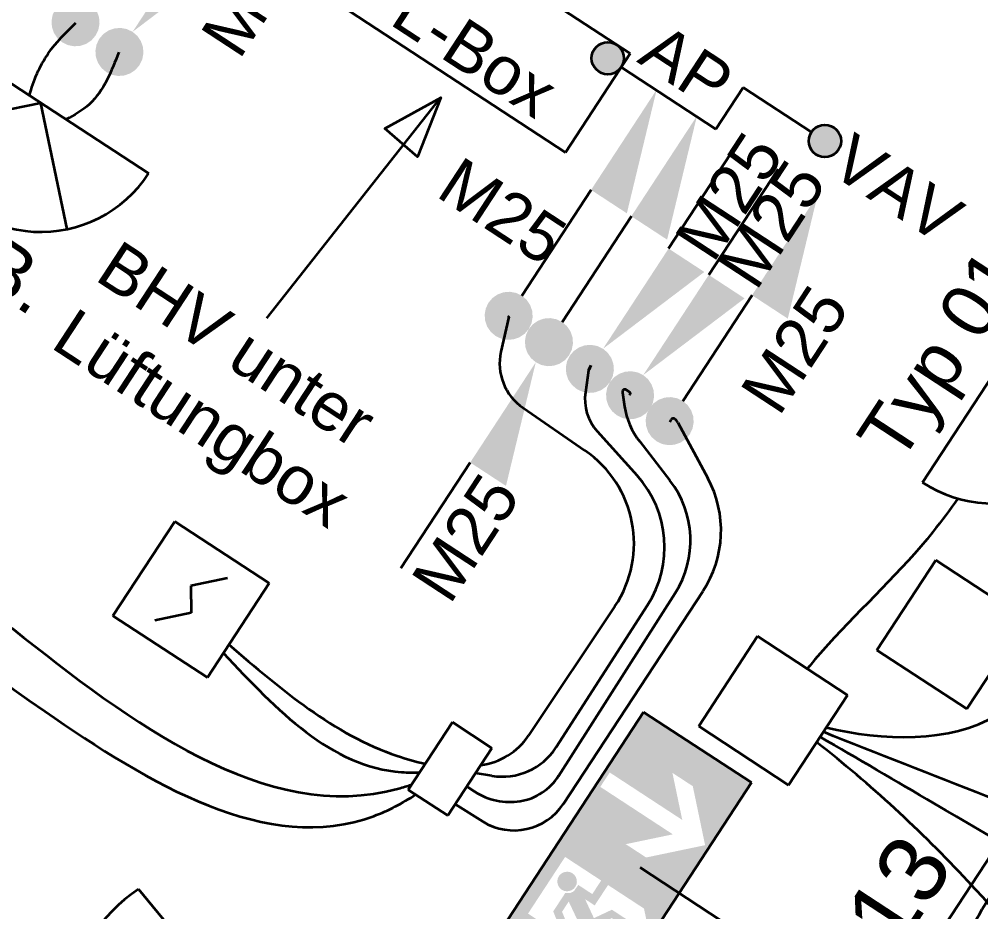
# Model space of a CAD drawing. Header units: metres. Extents: x 2696276 to 2696381, y 1245119 to 1245220.
# Drawn here: x 2696294.203 to 2696295.993, y 1245173.075 to 1245174.736 of the extents above; entities that cross this region are included whole.
import ezdxf

# ---------------------------------------------------------------- set-up
doc = ezdxf.new("R2010")
doc.units = ezdxf.units.M
for name, color, linetype, lineweight, true_color in [('003_231.03_Notlichtanlagen', 94, 'Continuous', 35, 0x009900), ('011_232.51_Lichtinstallationen allgemein', 150, 'Continuous', 35, 0x0080ff), ('011_232.51_Lichtinstallationen allgemein_Deckenltg', 150, 'Continuous', 35, 0x0080ff), ('012_232.52_Notlichtinstallationen', 94, 'Continuous', 35, 0x009900), ('012_232.52_Notlichtinstallationen_Deckenltg', 94, 'Continuous', 35, 0x009900), ('013_232.61_Kraftinstallationen allgemein', 1, 'Continuous', 35, 0xff0000), ('016_232.70_HLKS-Installation', 5, 'Continuous', 35, 0x0000ff), ('016_232.70_HLKS-Installation_Deckenltg', 5, 'Continuous', 35, 0x0000ff), ('018_233.01_Innenleuchten', 150, 'Continuous', 35, 0x0080ff), ('036_236.41_Sonnerie- u. Türsprechinstallationen', 24, 'Continuous', 35, 0x993300), ('053_235.85_Brandmeldeanlagen', 30, 'Continuous', 35, 0xff6600), ('054_236.85_Brandmeldeinstallationen', 30, 'Continuous', 35, 0xff6600), ('054_236.85_Brandmeldeinstallationen_Deckenltg', 30, 'Continuous', 35, 0xff6600)]:
    doc.layers.add(name, color=color, linetype=linetype, lineweight=lineweight, true_color=true_color)
doc.layers.add('X_Mass', color=7, linetype='Continuous', lineweight=35)
doc.styles.get("Standard").update_dxf_attribs({"font": 'arial.ttf'})

# ---------------------------------------------------------------- blocks, each defined once
blk = doc.blocks.new('Maß-A0S2JC9873', base_point=(-70.86, -374.03))
at = {"color": 0, "linetype": 'ByBlock', "lineweight": -2, "ltscale": 0.35}
for p, q in [((-17.5, 288.46), (-17.5, -374.03)), ((-7.5, 120.96), (-70.86, 120.96))]:
    blk.add_line(p, q, dxfattribs=at)
at = {"color": 0, "linetype": 'ByBlock', "lineweight": -2, "ltscale": 0.35, "insert": (-34.51, 124.19), "char_height": 12.5, "attachment_point": 1, "rotation": 90}
blk.add_mtext('{\\fArial;113}', dxfattribs=at)
blk = doc.blocks.new('0_232.51_Lichtinstallationen allgemein_Deckenltg-A0S2JCDM73', base_point=(-56.11, 129.88))
at = {"color": 0, "linetype": 'ByBlock', "lineweight": -2, "ltscale": 0.35}
blk.add_open_spline([(116.36, 129.88), (109.92, 134.37), (88.86, 149.01), (38.47, 165.56), (-13.9, 161.61), (-47.94, 160.14), (-56.11, 159.64)], degree=3, knots=[0, 0, 0, 0, 23.536935, 76.85588, 154.677038, 179.223234, 179.223234, 179.223234, 179.223234], dxfattribs=at)
blk = doc.blocks.new('Wandleuchte-A0S2JCGC73', base_point=(-266.1, 154.97))
at = {"color": 0, "lineweight": -2}
for p, q in [((-218.11, 178.96), (-266.1, 178.96)), ((-242.11, 178.96), (-259.07, 162)), ((-225.14, 162), (-242.11, 178.96))]:
    blk.add_line(p, q, dxfattribs=at)
blk.add_ellipse((-242.11, 178.96), major_axis=(-23.99, 0), ratio=1, start_param=0, end_param=3.141593, dxfattribs=at)
blk = doc.blocks.new('Bemerkung 1-A0S2JCGE73', base_point=(-285.87, 144.63))
at = {"color": 0, "lineweight": -2, "insert": (-285.87, 154.63), "char_height": 10, "attachment_point": 1}
blk.add_mtext('{\\fArial;+2m a.f.B.}', dxfattribs=at)
blk = doc.blocks.new('0_236.85_Brandmeldeinstallationen_Deckenltg-A0S2JCHE73', base_point=(-157.61, 107.2))
at = {"color": 0, "linetype": 'ByBlock', "lineweight": -2, "ltscale": 0.35}
blk.add_open_spline([(-157.61, 111.88), (-143.43, 108.48), (-128.06, 104.79), (-115.79, 112.65), (-114.89, 113.31)], degree=3, knots=[0, 0, 0, 0, 39.895708, 43.251249, 43.251249, 43.251249, 43.251249], dxfattribs=at)
blk = doc.blocks.new('1_Abzweigdose quadratisch UP-A0S2JCKI73', base_point=(-76.11, 148.96))
at = {"color": 0, "lineweight": -2}
for p, q in [((-76.11, 168.96), (-56.11, 168.96)), ((-76.11, 148.96), (-76.11, 168.96)), ((-56.11, 168.96), (-56.11, 148.96)), ((-56.11, 148.96), (-76.11, 148.96))]:
    blk.add_line(p, q, dxfattribs=at)
blk = doc.blocks.new('0_232.52_Notlichtinstallationen_Deckenltg-A0S2JCNI73', base_point=(-301.22, 92.52))
at = {"color": 0, "linetype": 'ByBlock', "lineweight": -2, "ltscale": 0.35}
blk.add_open_spline([(-301.22, 112.54), (-287.55, 109.12), (-251.67, 100.12), (-192.82, 93.78), (-132.57, 89.24), (-115.41, 109.93), (-114.89, 110.58)], degree=3, knots=[0, 0, 0, 0, 41.915603, 109.9632, 187.760945, 190.251338, 190.251338, 190.251338, 190.251338], dxfattribs=at)
blk = doc.blocks.new('0_232.51_Lichtinstallationen allgemein_Deckenltg-A0S2JCOI73', base_point=(-246, 178.96))
at = {"color": 0, "linetype": 'ByBlock', "lineweight": -2, "ltscale": 0.35}
blk.add_open_spline([(-244.65, 178.96), (-245.53, 181.69), (-246.55, 187.17), (-245.4, 192.49), (-244.85, 195)], degree=3, knots=[0, 0, 0, 0, 8.591651, 16.230614, 16.230614, 16.230614, 16.230614], dxfattribs=at)
blk = doc.blocks.new('0_232.51_Lichtinstallationen allgemein_Deckenltg-A0S2JCQ473', base_point=(-236.55, 178.96))
at = {"color": 0, "linetype": 'ByBlock', "lineweight": -2, "ltscale": 0.35}
blk.add_open_spline([(-235.15, 194.85), (-234.34, 191.08), (-233.15, 185.53), (-235.63, 180.45), (-236.55, 178.96)], degree=3, knots=[0, 0, 0, 0, 11.123913, 16.369687, 16.369687, 16.369687, 16.369687], dxfattribs=at)
blk = doc.blocks.new('0_236.85_Brandmeldeinstallationen_AP-Ltg-A0S2JCRM73', base_point=(-147.47, 120.68))
at = {"color": 0, "linetype": 'ByBlock', "lineweight": -2, "ltscale": 0.35}
for p, q in [((-147.47, 193.44), (-147.47, 193.37)), ((-147.43, 193.34), (-145.08, 187.11)), ((-147.38, 193.34), (-147.4, 193.37)), ((-147.4, 193.29), (-147.4, 193.29)), ((-135.91, 180.62), (-121.93, 180.31)), ((-101.38, 159.1), (-101.66, 130.16))]:
    blk.add_line(p, q, dxfattribs=at)
for centre, major_axis, end_param in [((-147.4, 193.37), (-0.073, 0), 1.570796), ((-147.41, 193.35), (0.0157, 0.0157), 2.71772), ((-147.4, 193.32), (0, -0.0302), 2.356222), ((-135.69, 190.66), (-9.39, -3.55), 1.187065), ((-122.4, 159.3), (21.02, -0.2), 1.558283), ((-114.24, 130.28), (8.14, -9.6), 0.857871)]:
    blk.add_ellipse(centre, major_axis=major_axis, ratio=1, start_param=0, end_param=end_param, dxfattribs=at)
blk = doc.blocks.new('RZL-Decke_ Unten-A0S2JCU273', base_point=(-86.14, 97.55))
at = {"lineweight": -2}
for points in [[(-74.14, 121.55), (-74.14, 123.15), (-75.46, 123.15), (-69.13, 129.48), (-85.27, 129.48), (-85.27, 132.68), (-69.13, 132.68), (-75.46, 139.01), (-70.93, 139.01), (-63, 131.08), (-70.93, 123.15), (-74.14, 123.15), (-74.14, 121.55), (-62.14, 121.55), (-62.14, 145.55), (-86.14, 145.55), (-86.14, 121.55)], [(-62.14, 97.55), (-62.14, 121.55), (-86.14, 121.55), (-86.14, 97.55), (-74.14, 97.55), (-74.14, 102.37), (-83.61, 102.37), (-83.61, 114.98), (-75.59, 114.98), (-75.59, 111.96), (-78.71, 111.96), (-78.73, 110.64), (-78.84, 110.34), (-79.1, 109.94), (-79.43, 109.66), (-79.91, 109.4), (-79.91, 105.28), (-76.73, 103.07), (-75.87, 104.31), (-78.5, 106.13), (-78.5, 108.4), (-73.49, 105.32), (-70.13, 105.32), (-70.13, 101.19), (-68.71, 101.19), (-68.71, 106.67), (-72.26, 106.67), (-70.1, 110.21), (-66.46, 110.21), (-66.46, 111.53), (-70.94, 111.53), (-72.88, 108.38), (-76.2, 110.44), (-74.06, 110.44), (-74.06, 114.98), (-66.06, 114.98), (-64.71, 113.63), (-64.71, 110.18), (-66.06, 111.53), (-66.06, 110.21), (-64.71, 108.86), (-64.71, 101.02), (-66.06, 102.37), (-68.29, 102.37), (-68.29, 100.77), (-70.55, 100.77), (-70.55, 102.37), (-74.14, 102.37), (-74.14, 97.55)], [(-82.62, 111.36), (-82.56, 110.88), (-82.37, 110.44), (-82.08, 110.07), (-81.71, 109.78), (-81.27, 109.59), (-80.8, 109.53), (-80.32, 109.59), (-79.88, 109.78), (-79.51, 110.07), (-79.22, 110.44), (-79.03, 110.88), (-78.97, 111.36), (-79.03, 111.83), (-79.22, 112.27), (-79.51, 112.64), (-79.88, 112.93), (-80.32, 113.12), (-80.8, 113.18), (-81.27, 113.12), (-81.71, 112.93), (-82.08, 112.64), (-82.37, 112.27), (-82.56, 111.83)]]:
    blk.add_hatch(color=0, dxfattribs=at).paths.add_polyline_path(points)
at = {"color": 0, "lineweight": -2}
for p, q in [((-86.14, 145.55), (-86.14, 97.55)), ((-62.14, 145.55), (-86.14, 145.55)), ((-62.14, 97.55), (-62.14, 145.55)), ((-86.14, 97.55), (-62.14, 97.55))]:
    blk.add_line(p, q, dxfattribs=at)
blk = doc.blocks.new('0_236.85_Brandmeldeinstallationen_Deckenltg-A0S2JCXC73', base_point=(-157.61, 111.29))
at = {"color": 0, "linetype": 'ByBlock', "lineweight": -2, "ltscale": 0.35}
blk.add_open_spline([(-157.61, 113.77), (-144.88, 112.12), (-130.31, 110.23), (-116.59, 114.6), (-114.89, 115.22)], degree=3, knots=[0, 0, 0, 0, 37.538788, 42.967957, 42.967957, 42.967957, 42.967957], dxfattribs=at)
blk = doc.blocks.new('0_232.70_HLKS-Installation_AP-Ltg-A0S2JD0U73', base_point=(-155.36, 243.71))
at = {"color": 0, "linetype": 'ByBlock', "lineweight": -2, "ltscale": 0.35}
for p, q in [((-134.31, 243.71), (-134.31, 252.96)), ((-134.31, 252.96), (-119.11, 252.96)), ((-155.36, 243.71), (-134.31, 243.71))]:
    blk.add_line(p, q, dxfattribs=at)
blk = doc.blocks.new('1_Abzweigdose rechteckig UP-A0S2JD2673', base_point=(-114.89, 109.46))
at = {"color": 0, "lineweight": -2}
for p, q in [((-114.89, 124.46), (-106.11, 124.46)), ((-114.89, 109.46), (-114.89, 124.46)), ((-106.11, 124.46), (-106.11, 109.46)), ((-106.11, 109.46), (-114.89, 109.46))]:
    blk.add_line(p, q, dxfattribs=at)
blk = doc.blocks.new('0_232.51_Lichtinstallationen allgemein_Deckenltg-A0S2JD4873', base_point=(-71.31, -191.04))
at = {"color": 0, "linetype": 'ByBlock', "lineweight": -2, "ltscale": 0.35}
blk.add_open_spline([(-67.79, -191.04), (-68.49, -185.65), (-71.75, -160.42), (-73.09, -116.39), (-45.4, -56.55), (16.34, -24.87), (75.17, 17.35), (75.69, 82.04), (43.34, 131.47), (-9.2, 151.74), (-43.41, 157.4), (-56.11, 158.47)], degree=3, knots=[0, 0, 0, 0, 16.323486, 76.364514, 130.174709, 202.476149, 283.274158, 325.585047, 383.199918, 449.314806, 487.535014, 487.535014, 487.535014, 487.535014], dxfattribs=at)
blk = doc.blocks.new('0_236.85_Brandmeldeinstallationen_AP-Ltg-A0S2JDAK73', base_point=(-129.71, 118.89))
at = {"color": 0, "linetype": 'ByBlock', "lineweight": -2, "ltscale": 0.35}
for p, q in [((-129.56, 193.29), (-129.71, 194.13)), ((-129.71, 194.13), (-129.57, 193.35)), ((-129.56, 193.44), (-129.56, 193.29)), ((-129.54, 193.12), (-127.8, 189.39)), ((-121.99, 184.54), (-111.29, 181.72)), ((-96.42, 162.58), (-96.18, 131.14)), ((-103.31, 120.12), (-106.11, 118.89))]:
    blk.add_line(p, q, dxfattribs=at)
for centre, major_axis, end_param in [((-130.25, 193.23), (0.683, 0), 0.172632), ((-129.56, 193.29), (-0.0000332, 0), 1.570796), ((-129.56, 193.29), (0, -0.0000279), 1.743427), ((-129.3, 193.23), (-0.267, 0), 0.436059), ((-119.73, 193.15), (-8.07, -3.76), 0.877212), ((-116.37, 162.43), (19.95, 0.15), 1.30555), ((-108.11, 131.05), (4.8, -10.92), 1.164266)]:
    blk.add_ellipse(centre, major_axis=major_axis, ratio=1, start_param=0, end_param=end_param, dxfattribs=at)
blk = doc.blocks.new('Maß-A0S2JDBQ73', base_point=(-151.09, 288.47))
at = {"color": 0, "linetype": 'ByBlock', "lineweight": -2, "ltscale": 0.35}
for p, q in [((-151.09, 384.5), (-151.09, 367.33)), ((-91.11, 384.5), (-91.11, 288.47)), ((-151.09, 374.5), (-142.42, 375.64)), ((-142.42, 373.36), (-151.09, 374.5)), ((-151.09, 374.5), (-91.11, 374.5)), ((-142.42, 375.64), (-142.42, 373.36)), ((-99.78, 373.36), (-99.78, 375.64)), ((-99.78, 375.64), (-91.11, 374.5)), ((-91.11, 374.5), (-99.78, 373.36))]:
    blk.add_line(p, q, dxfattribs=at)
for points in [[(-151.09, 374.5), (-142.42, 375.64), (-142.42, 373.36)], [(-91.11, 374.5), (-99.78, 373.36), (-99.78, 375.64)]]:
    blk.add_solid(points, dxfattribs=at)
at = {"color": 0, "linetype": 'ByBlock', "lineweight": -2, "ltscale": 0.35, "insert": (-126.19, 372.81), "char_height": 12.5, "attachment_point": 1}
blk.add_mtext('{\\fArial;60}', dxfattribs=at)
blk = doc.blocks.new('Rauchmelder-A0S2JDBS73', base_point=(-178.61, 106.46))
at = {"color": 0, "lineweight": -2}
for p, q in [((-178.61, 127.46), (-157.61, 127.46)), ((-178.61, 106.46), (-178.61, 127.46)), ((-157.61, 127.46), (-157.61, 106.46)), ((-164.61, 123.96), (-169.51, 119.06)), ((-169.51, 119.06), (-166.71, 114.86)), ((-166.71, 114.86), (-171.61, 109.96)), ((-157.61, 106.46), (-178.61, 106.46))]:
    blk.add_line(p, q, dxfattribs=at)
blk = doc.blocks.new('Wandleuchte-A0S2JDF073', base_point=(-66.11, 209.73))
at = {"color": 0, "lineweight": -2}
for p, q in [((-66.11, 257.72), (-66.11, 209.73)), ((-49.14, 250.69), (-66.11, 233.72)), ((-66.11, 233.72), (-49.14, 216.76))]:
    blk.add_line(p, q, dxfattribs=at)
blk.add_ellipse((-66.11, 233.72), major_axis=(0, -23.99), ratio=1, start_param=0, end_param=3.141593, dxfattribs=at)
blk = doc.blocks.new('Bemerkung-A0S2JDF273', base_point=(-81.36, 210.07))
at = {"color": 0, "lineweight": -2, "insert": (-81.36, 210.07), "char_height": 10, "attachment_point": 1, "rotation": 90}
blk.add_mtext('{\\fArial;Typ 011}', dxfattribs=at)
blk = doc.blocks.new('0_236.85_Brandmeldeinstallationen_AP-Ltg-A0S2JDFG73', base_point=(-122.14, 115.94))
at = {"color": 0, "linetype": 'ByBlock', "lineweight": -2, "ltscale": 0.35}
for p, q in [((-120.87, 193.96), (-121.67, 193.96)), ((-120.61, 193.44), (-120.61, 193.7)), ((-122.02, 193.17), (-120.26, 191.21)), ((-114.31, 187.27), (-105.64, 184.3)), ((-93.34, 167.27), (-92.87, 126.91)), ((-104.38, 115.94), (-106.11, 115.94))]:
    blk.add_line(p, q, dxfattribs=at)
for centre, major_axis, end_param in [((-121.67, 193.49), (0, 0.473), 2.302726), ((-120.87, 193.7), (0.26, 0), 1.570796), ((-109.69, 200.71), (-10.57, -9.5), 0.508026), ((-111.56, 167.06), (18.22, 0.21), 1.228322), ((-103.31, 126.79), (7.04, -7.7), 0.841447), ((-104.38, 127.96), (0, -12.02), 0.740983)]:
    blk.add_ellipse(centre, major_axis=major_axis, ratio=1, start_param=0, end_param=end_param, dxfattribs=at)
blk = doc.blocks.new('0_236.85_Brandmeldeinstallationen_AP-Ltg-A0S2JDHC73', base_point=(-111.65, 111.97))
at = {"color": 0, "linetype": 'ByBlock', "lineweight": -2, "ltscale": 0.35}
for p, q in [((-111.65, 193.44), (-111.65, 193.91)), ((-111.19, 194.37), (-111.19, 194.37)), ((-110.31, 194.15), (-99.95, 188.51)), ((-89.21, 170.38), (-89.28, 123.11)), ((-100.04, 112.11), (-106.11, 111.97))]:
    blk.add_line(p, q, dxfattribs=at)
for centre, major_axis, end_param in [((-111.19, 193.91), (0, 0.466), 1.570796), ((-111.19, 192.54), (0.88, 1.61), 0.498695), ((-109.81, 170.42), (20.6, -0.03), 1.07373), ((-100.3, 123.13), (0.26, -11.02), 1.54522)]:
    blk.add_ellipse(centre, major_axis=major_axis, ratio=1, start_param=0, end_param=end_param, dxfattribs=at)
blk = doc.blocks.new('0_232.51_Lichtinstallationen allgemein_Deckenltg-A0S2JDKM73', base_point=(-56.11, 160.77))
at = {"color": 0, "linetype": 'ByBlock', "lineweight": -2, "ltscale": 0.35}
blk.add_open_spline([(64.16, 263.7), (63.25, 252.97), (61.33, 230.19), (47.71, 197.89), (15.92, 174.83), (-20.49, 168.46), (-45.44, 162.82), (-56.11, 160.77)], degree=3, knots=[0, 0, 0, 0, 32.299285, 68.560206, 100.949698, 145.375001, 177.956114, 177.956114, 177.956114, 177.956114], dxfattribs=at)
blk = doc.blocks.new('Bewegungsmelder 180°_ UP-A0S2JDMQ73', base_point=(-149.29, 41.58))
at = {"color": 0, "lineweight": -2}
for p, q in [((-146.8, 66.47), (-124.43, 59.53)), ((-146.95, 41.65), (-124.53, 48.37))]:
    blk.add_line(p, q, dxfattribs=at)
blk.add_circle((-116.18, 53.88), 10, dxfattribs=at)
blk.add_ellipse((-116.18, 53.88), major_axis=(-30.62, 12.59), ratio=1, start_param=0, end_param=0.770672, dxfattribs=at)
blk = doc.blocks.new('0_232.51_Lichtinstallationen allgemein_Deckenltg-A0S2JDP073', base_point=(-56.11, 161.77))
at = {"color": 0, "linetype": 'ByBlock', "lineweight": -2, "ltscale": 0.35}
blk.add_open_spline([(-56.11, 161.77), (-46.11, 165.36), (-25.03, 177.98), (-30.66, 214.98), (-34.78, 242.37), (-36.64, 270.02), (-34.53, 306.85), (-22.42, 348.04), (-14.13, 390.89), (0.85, 401.55), (4.95, 404.47)], degree=3, knots=[0, 0, 0, 0, 31.867711, 61.219679, 101.223506, 118.214396, 143.923792, 211.100631, 250.401831, 265.20949, 265.20949, 265.20949, 265.20949], dxfattribs=at)
blk = doc.blocks.new('Verteiler HLKS-A0S2JDPC73', base_point=(-203.36, 224.71))
at = {"color": 0, "lineweight": -2}
for p, q in [((-155.36, 246.71), (-203.36, 246.71)), ((-203.36, 246.71), (-203.36, 224.71)), ((-155.36, 224.71), (-155.36, 246.71)), ((-203.36, 224.71), (-155.36, 224.71))]:
    blk.add_line(p, q, dxfattribs=at)
blk = doc.blocks.new('0_232.52_Notlichtinstallationen_Deckenltg-A0S2JDQ873', base_point=(-302.1, 84.49))
at = {"color": 0, "linetype": 'ByBlock', "lineweight": -2, "ltscale": 0.35}
blk.add_open_spline([(-302.1, 110.21), (-294.87, 107.25), (-255.89, 91.29), (-197.09, 82.69), (-126.59, 84.95), (-114.39, 106.78), (-113.26, 109.46)], degree=3, knots=[0, 0, 0, 0, 23.309727, 125.634038, 189.943948, 198.679198, 198.679198, 198.679198, 198.679198], dxfattribs=at)
blk = doc.blocks.new('1_Anschlusspunkt-A0S2JDU873', base_point=(-119.11, 249.96))
at = {"lineweight": -2}
blk.add_hatch(color=0, dxfattribs=at).paths.add_polyline_path([(-116.16, 249.96), (-115.37, 250.05), (-114.64, 250.35), (-114, 250.82), (-113.52, 251.45), (-113.21, 252.18), (-113.11, 252.96), (-113.21, 253.75), (-113.52, 254.48), (-114, 255.1), (-114.64, 255.58), (-115.37, 255.87), (-116.16, 255.96), (-116.92, 255.85), (-117.64, 255.54), (-118.25, 255.07), (-118.71, 254.45), (-119.01, 253.73), (-119.11, 252.96), (-119.01, 252.19), (-118.71, 251.48), (-118.25, 250.86), (-117.64, 250.38), (-116.92, 250.08)])
at = {"color": 0, "lineweight": -2}
blk.add_circle((-116.11, 252.96), 3, dxfattribs=at)
blk = doc.blocks.new('0_232.51_Lichtinstallationen allgemein_Deckenltg-A0S2JDW673', base_point=(-65.08, 168.96))
at = {"color": 0, "linetype": 'ByBlock', "lineweight": -2, "ltscale": 0.35}
blk.add_open_spline([(-58.96, 210.82), (-59.08, 208.26), (-59.66, 196.12), (-63.33, 182.37), (-64.85, 170.92), (-65.08, 168.96)], degree=3, knots=[0, 0, 0, 0, 7.691862, 36.410349, 42.335435, 42.335435, 42.335435, 42.335435], dxfattribs=at)
blk = doc.blocks.new('1_Abzweigdose quadratisch UP-A0S2JDWU73', base_point=(-56.11, 178.97))
at = {"color": 0, "lineweight": -2}
for p, q in [((-56.11, 198.97), (-36.11, 198.97)), ((-56.11, 178.97), (-56.11, 198.97)), ((-36.11, 198.97), (-36.11, 178.97)), ((-36.11, 178.97), (-56.11, 178.97))]:
    blk.add_line(p, q, dxfattribs=at)
blk = doc.blocks.new('0_232.52_Notlichtinstallationen_Deckenltg-A0S2JE1473', base_point=(-62.14, 109.69))
at = {"color": 0, "linetype": 'ByBlock', "lineweight": -2, "ltscale": 0.35}
blk.add_open_spline([(-62.14, 114.87), (-60.74, 114.26), (-52.69, 111.01), (-37.39, 107.5), (-10.85, 119.15), (-14.28, 152.83), (-12.72, 186.42), (-12.73, 223.73), (-12.32, 268.28), (13.75, 312.59), (67.55, 340.38), (60.3, 389.7), (71.35, 411.64), (74.22, 417.35)], degree=3, knots=[0, 0, 0, 0, 4.573836, 26.067476, 45.850863, 80.505894, 111.7686, 151.099878, 191.471153, 243.651489, 298.384608, 352.809198, 371.912925, 371.912925, 371.912925, 371.912925], dxfattribs=at)
blk = doc.blocks.new('1_Anschlusspunkt-A0S2JE2A73', base_point=(-161.36, 240.71))
at = {"lineweight": -2}
blk.add_hatch(color=0, dxfattribs=at).paths.add_polyline_path([(-158.41, 240.71), (-157.62, 240.8), (-156.89, 241.1), (-156.25, 241.57), (-155.77, 242.2), (-155.46, 242.93), (-155.36, 243.71), (-155.46, 244.5), (-155.77, 245.23), (-156.25, 245.85), (-156.89, 246.33), (-157.62, 246.62), (-158.41, 246.71), (-159.17, 246.6), (-159.89, 246.29), (-160.5, 245.82), (-160.96, 245.2), (-161.26, 244.48), (-161.36, 243.71), (-161.26, 242.94), (-160.96, 242.23), (-160.5, 241.61), (-159.89, 241.13), (-159.17, 240.83)])
at = {"color": 0, "lineweight": -2}
blk.add_circle((-158.36, 243.71), 3, dxfattribs=at)
blk = doc.blocks.new('Steigleitung_nach unten-A0S2JE4K73', base_point=(-125.01, 189.04))
at = {"lineweight": -2}
blk.add_hatch(color=0, dxfattribs=at).paths.add_polyline_path([(-123.7, 196.68), (-124.41, 195.75), (-124.86, 194.67), (-125.01, 193.51), (-124.86, 192.35), (-124.41, 191.27), (-123.7, 190.35), (-122.77, 189.63), (-121.69, 189.19), (-120.54, 189.04), (-119.38, 189.19), (-118.3, 189.63), (-117.37, 190.35), (-116.66, 191.27), (-116.21, 192.35), (-116.06, 193.51), (-116.21, 194.67), (-116.66, 195.75), (-117.37, 196.68), (-118.3, 197.39), (-119.38, 197.84), (-120.54, 197.99), (-121.69, 197.84), (-122.77, 197.39)])
at = {"color": 0, "lineweight": -2}
blk.add_line((-120.54, 220.28), (-120.54, 243.82), dxfattribs=at)
blk.add_solid([(-120.54, 220.28), (-120.54, 197.99), (-112.57, 220.28)], dxfattribs=at)
blk = doc.blocks.new('Bauteilbeschriftung-A0S2JE4M73', base_point=(-120.43, 222.39))
at = {"color": 0, "lineweight": -2, "insert": (-120.43, 222.39), "char_height": 9, "attachment_point": 1, "rotation": 90}
blk.add_mtext('{\\fArial;M25}', dxfattribs=at)
blk = doc.blocks.new('Steigleitung_nach oben-A0S2JE4O73', base_point=(-116.2, 189.04))
at = {"lineweight": -2}
blk.add_hatch(color=0, dxfattribs=at).paths.add_polyline_path([(-114.89, 190.35), (-115.6, 191.27), (-116.05, 192.35), (-116.2, 193.51), (-116.05, 194.67), (-115.6, 195.75), (-114.89, 196.68), (-113.97, 197.39), (-112.89, 197.84), (-111.73, 197.99), (-110.57, 197.84), (-109.49, 197.39), (-108.56, 196.68), (-107.85, 195.75), (-107.4, 194.67), (-107.25, 193.51), (-107.4, 192.35), (-107.85, 191.27), (-108.56, 190.35), (-109.49, 189.63), (-110.57, 189.19), (-111.73, 189.04), (-112.89, 189.19), (-113.97, 189.63)])
at = {"color": 0, "lineweight": -2}
blk.add_line((-111.73, 221.52), (-111.73, 197.99), dxfattribs=at)
blk.add_solid([(-111.73, 221.52), (-111.73, 243.82), (-103.77, 221.52)], dxfattribs=at)
blk = doc.blocks.new('Bauteilbeschriftung-A0S2JE4Q73', base_point=(-104.09, 205.18))
at = {"color": 0, "lineweight": -2, "insert": (-104.09, 205.18), "char_height": 9, "attachment_point": 1, "rotation": 90}
blk.add_mtext('{\\fArial;M25}', dxfattribs=at)
blk = doc.blocks.new('Bauteilbeschriftung-A0S2JE4S73', base_point=(-171.37, 204.69))
at = {"color": 0, "lineweight": -2, "insert": (-171.37, 213.69), "char_height": 9, "attachment_point": 1}
blk.add_mtext('{\\fArial;M25}', dxfattribs=at)
blk = doc.blocks.new('Steigleitung_nach unten-A0S2JE4U73', base_point=(-133.97, 189.04))
at = {"lineweight": -2}
blk.add_hatch(color=0, dxfattribs=at).paths.add_polyline_path([(-132.66, 196.68), (-133.37, 195.75), (-133.81, 194.67), (-133.97, 193.51), (-133.81, 192.35), (-133.37, 191.27), (-132.66, 190.35), (-131.73, 189.63), (-130.65, 189.19), (-129.49, 189.04), (-128.33, 189.19), (-127.25, 189.63), (-126.32, 190.35), (-125.61, 191.27), (-125.16, 192.35), (-125.01, 193.51), (-125.16, 194.67), (-125.61, 195.75), (-126.32, 196.68), (-127.25, 197.39), (-128.33, 197.84), (-129.49, 197.99), (-130.65, 197.84), (-131.73, 197.39)])
at = {"color": 0, "lineweight": -2}
blk.add_line((-129.49, 220.28), (-129.49, 243.82), dxfattribs=at)
blk.add_solid([(-129.49, 220.28), (-129.49, 197.99), (-121.53, 220.28)], dxfattribs=at)
blk = doc.blocks.new('Bauteilbeschriftung-A0S2JE4W73', base_point=(-129.93, 222.35))
at = {"color": 0, "lineweight": -2, "insert": (-129.93, 222.35), "char_height": 9, "attachment_point": 1, "rotation": 90}
blk.add_mtext('{\\fArial;M25}', dxfattribs=at)
blk = doc.blocks.new('2_Leitung durchgehend-A0S2JE4Y73', base_point=(-143.07, 143.21))
at = {"lineweight": -2}
blk.add_hatch(color=0, dxfattribs=at).paths.add_polyline_path([(-141.76, 190.35), (-142.47, 191.27), (-142.91, 192.35), (-143.07, 193.51), (-142.91, 194.67), (-142.47, 195.75), (-141.76, 196.68), (-140.83, 197.39), (-139.75, 197.84), (-138.59, 197.99), (-137.43, 197.84), (-136.35, 197.39), (-135.42, 196.68), (-134.71, 195.75), (-134.26, 194.67), (-134.11, 193.51), (-134.26, 192.35), (-134.71, 191.27), (-135.42, 190.35), (-136.35, 189.63), (-137.43, 189.19), (-138.59, 189.04), (-139.75, 189.19), (-140.83, 189.63)])
at = {"color": 0, "lineweight": -2}
for p, q in [((-138.59, 221.52), (-138.59, 197.99)), ((-138.59, 166.74), (-138.59, 143.21))]:
    blk.add_line(p, q, dxfattribs=at)
for points in [[(-138.59, 221.52), (-138.59, 243.82), (-130.63, 221.52)], [(-130.63, 166.74), (-138.59, 166.74), (-138.59, 189.04)]]:
    blk.add_solid(points, dxfattribs=at)
blk = doc.blocks.new('Bauteilbeschriftung-A0S2JE5073', base_point=(-136.17, 142.33))
at = {"color": 0, "lineweight": -2, "insert": (-136.17, 142.33), "char_height": 9, "attachment_point": 1, "rotation": 90}
blk.add_mtext('{\\fArial;M25}', dxfattribs=at)
blk = doc.blocks.new('Steigleitung_nach oben-A0S2JE5273', base_point=(-152.02, 189.04))
at = {"lineweight": -2}
blk.add_hatch(color=0, dxfattribs=at).paths.add_polyline_path([(-150.71, 190.35), (-151.42, 191.27), (-151.87, 192.35), (-152.02, 193.51), (-151.87, 194.67), (-151.42, 195.75), (-150.71, 196.68), (-149.78, 197.39), (-148.7, 197.84), (-147.54, 197.99), (-146.38, 197.84), (-145.31, 197.39), (-144.38, 196.68), (-143.67, 195.75), (-143.22, 194.67), (-143.07, 193.51), (-143.22, 192.35), (-143.67, 191.27), (-144.38, 190.35), (-145.31, 189.63), (-146.38, 189.19), (-147.54, 189.04), (-148.7, 189.19), (-149.78, 189.63)])
at = {"color": 0, "lineweight": -2}
blk.add_line((-147.54, 221.52), (-147.54, 197.99), dxfattribs=at)
blk.add_solid([(-147.54, 221.52), (-147.54, 243.82), (-139.58, 221.52)], dxfattribs=at)
blk = doc.blocks.new('Steigleitung_nach oben-A0S2JE5K73', base_point=(-249.4, 190.6))
at = {"lineweight": -2}
blk.add_hatch(color=0, dxfattribs=at).paths.add_polyline_path([(-248.09, 191.91), (-248.8, 192.83), (-249.25, 193.91), (-249.4, 195.07), (-249.25, 196.23), (-248.8, 197.31), (-248.09, 198.24), (-247.17, 198.95), (-246.09, 199.4), (-244.93, 199.55), (-243.77, 199.4), (-242.69, 198.95), (-241.76, 198.24), (-241.05, 197.31), (-240.6, 196.23), (-240.45, 195.07), (-240.6, 193.91), (-241.05, 192.83), (-241.76, 191.91), (-242.69, 191.2), (-243.77, 190.75), (-244.93, 190.6), (-246.09, 190.75), (-247.17, 191.2)])
at = {"color": 0, "lineweight": -2}
blk.add_line((-244.93, 223.08), (-244.93, 199.55), dxfattribs=at)
blk.add_solid([(-244.93, 223.08), (-244.93, 245.38), (-236.97, 223.08)], dxfattribs=at)
blk = doc.blocks.new('Steigleitung_nach unten-A0S2JE5O73', base_point=(-239.55, 190.45))
at = {"lineweight": -2}
blk.add_hatch(color=0, dxfattribs=at).paths.add_polyline_path([(-238.24, 198.09), (-238.95, 197.17), (-239.4, 196.09), (-239.55, 194.93), (-239.4, 193.77), (-238.95, 192.69), (-238.24, 191.76), (-237.31, 191.05), (-236.23, 190.6), (-235.07, 190.45), (-233.91, 190.6), (-232.83, 191.05), (-231.91, 191.76), (-231.2, 192.69), (-230.75, 193.77), (-230.6, 194.93), (-230.75, 196.09), (-231.2, 197.17), (-231.91, 198.09), (-232.83, 198.8), (-233.91, 199.25), (-235.07, 199.4), (-236.23, 199.25), (-237.31, 198.8)])
at = {"color": 0, "lineweight": -2}
blk.add_line((-235.07, 221.7), (-235.07, 245.23), dxfattribs=at)
blk.add_solid([(-235.07, 221.7), (-235.07, 199.4), (-227.11, 221.7)], dxfattribs=at)
blk = doc.blocks.new('Bauteilbeschriftung-A0S2JE5Q73', base_point=(-224.52, 205.76))
at = {"color": 0, "linetype": 'ByBlock', "lineweight": -2, "ltscale": 0.35, "insert": (-224.52, 205.76), "char_height": 9, "attachment_point": 1, "rotation": 90}
blk.add_mtext('{\\fArial;M25}', dxfattribs=at)

msp = doc.modelspace()

# ---------------------------------------------------------------- linework, layer by layer
at = {"layer": '016_232.70_HLKS-Installation_Deckenltg', "ltscale": 0.35}
msp.add_lwpolyline([(2696294.6643, 1245174.1798), (2696294.988, 1245174.5901), (2696294.9444, 1245174.4797), (2696294.884, 1245174.5324), (2696294.9885, 1245174.5904)], dxfattribs=at)

# ---------------------------------------------------------------- block references
at = {"layer": '003_231.03_Notlichtanlagen', "linetype": 'Continuous', "ltscale": 0.35, "xscale": 0.01, "yscale": 0.01, "zscale": 0.01, "rotation": 326.8000002754653}
msp.add_blockref('RZL-Decke_ Unten-A0S2JCU273', (2696295.1028, 1245173.0447), dxfattribs=at)
at = {"layer": '011_232.51_Lichtinstallationen allgemein', "linetype": 'Continuous', "ltscale": 0.35, "xscale": 0.01, "yscale": 0.01, "zscale": 0.01, "rotation": 326.8000002754653}
for name, p in [('Steigleitung_nach oben-A0S2JE5K73', (2696294.2461, 1245174.7173)), ('Steigleitung_nach unten-A0S2JE5O73', (2696294.3278, 1245174.6621)), ('Bemerkung-A0S2JDF273', (2696295.7589, 1245173.9602)), ('1_Abzweigdose quadratisch UP-A0S2JCKI73', (2696295.4682, 1245173.42)), ('Bewegungsmelder 180°_ UP-A0S2JDMQ73', (2696294.2679, 1245172.9222))]:
    msp.add_blockref(name, p, dxfattribs=at)
at = {"layer": '011_232.51_Lichtinstallationen allgemein_Deckenltg', "ltscale": 0.35, "xscale": 0.01, "yscale": 0.01, "zscale": 0.01, "rotation": 326.8000002754653}
for name, p in [('0_232.51_Lichtinstallationen allgemein_Deckenltg-A0S2JDP073', (2696295.7057, 1245173.4177)), ('Bauteilbeschriftung-A0S2JE5Q73', (2696294.5374, 1245174.7079)), ('0_232.51_Lichtinstallationen allgemein_Deckenltg-A0S2JCOI73', (2696294.2109, 1245174.6013)), ('0_232.51_Lichtinstallationen allgemein_Deckenltg-A0S2JCQ473', (2696294.29, 1245174.5496)), ('0_232.51_Lichtinstallationen allgemein_Deckenltg-A0S2JDKM73', (2696295.7002, 1245173.4093)), ('0_232.51_Lichtinstallationen allgemein_Deckenltg-A0S2JDW673', (2696295.6701, 1245173.527)), ('0_232.51_Lichtinstallationen allgemein_Deckenltg-A0S2JD4873', (2696293.6466, 1245170.5488)), ('0_232.51_Lichtinstallationen allgemein_Deckenltg-A0S2JCDM73', (2696295.5311, 1245173.1509))]:
    msp.add_blockref(name, p, dxfattribs=at)
at = {"layer": '012_232.52_Notlichtinstallationen', "linetype": 'Continuous', "ltscale": 0.35, "xscale": 0.01, "yscale": 0.01, "zscale": 0.01, "rotation": 326.8000002754653}
for name, p in [('Steigleitung_nach unten-A0S2JE4K73', (2696295.2784, 1245174.0231)), ('Bauteilbeschriftung-A0S2JE4M73', (2696295.4994, 1245174.2771)), ('Steigleitung_nach oben-A0S2JE4O73', (2696295.3521, 1245173.9749)), ('Bauteilbeschriftung-A0S2JE4Q73', (2696295.542, 1245174.0437))]:
    msp.add_blockref(name, p, dxfattribs=at)
at = {"layer": '012_232.52_Notlichtinstallationen_Deckenltg', "ltscale": 0.35, "xscale": 0.01, "yscale": 0.01, "zscale": 0.01, "rotation": 326.8000002754653}
for name, p in [('0_232.52_Notlichtinstallationen_Deckenltg-A0S2JE1473', (2696295.3701, 1245173.0149)), ('0_232.52_Notlichtinstallationen_Deckenltg-A0S2JCNI73', (2696293.2755, 1245174.1804)), ('0_232.52_Notlichtinstallationen_Deckenltg-A0S2JDQ873', (2696293.2242, 1245174.118)), ('0_236.85_Brandmeldeinstallationen_AP-Ltg-A0S2JDFG73', (2696294.9022, 1245173.3958)), ('0_236.85_Brandmeldeinstallationen_AP-Ltg-A0S2JDHC73', (2696294.9682, 1245173.3051))]:
    msp.add_blockref(name, p, dxfattribs=at)
at = {"layer": '013_232.61_Kraftinstallationen allgemein', "color": 1, "linetype": 'Continuous', "ltscale": 0.35, "true_color": 0xff0000, "xscale": 0.01, "yscale": 0.01, "zscale": 0.01, "rotation": 326.8000002754653}
msp.add_blockref('1_Abzweigdose rechteckig UP-A0S2JD2673', (2696294.9274, 1245173.3018), dxfattribs=at)
at = {"layer": '016_232.70_HLKS-Installation', "linetype": 'Continuous', "ltscale": 0.35, "xscale": 0.01, "yscale": 0.01, "zscale": 0.01, "rotation": 326.8000002754653}
for name, p in [('Verteiler HLKS-A0S2JDPC73', (2696294.8182, 1245174.7507)), ('1_Anschlusspunkt-A0S2JE2A73', (2696295.2573, 1245174.6546)), ('1_Anschlusspunkt-A0S2JDU873', (2696295.6615, 1245174.5006))]:
    msp.add_blockref(name, p, dxfattribs=at)
at = {"layer": '016_232.70_HLKS-Installation_Deckenltg', "ltscale": 0.35, "xscale": 0.01, "yscale": 0.01, "zscale": 0.01, "rotation": 326.8000002754653}
msp.add_blockref('0_232.70_HLKS-Installation_AP-Ltg-A0S2JD0U73', (2696295.3239, 1245174.6468), dxfattribs=at)
at = {"layer": '018_233.01_Innenleuchten', "linetype": 'Continuous', "ltscale": 0.35, "xscale": 0.01, "yscale": 0.01, "zscale": 0.01, "rotation": 326.8000002754653}
for name, p in [('Wandleuchte-A0S2JCGC73', (2696293.9113, 1245174.5106)), ('Bemerkung 1-A0S2JCGE73', (2696293.6893, 1245174.5323)), ('Wandleuchte-A0S2JDF073', (2696295.8846, 1245173.8737))]:
    msp.add_blockref(name, p, dxfattribs=at)
at = {"layer": '036_236.41_Sonnerie- u. Türsprechinstallationen', "linetype": 'Continuous', "ltscale": 0.35, "xscale": 0.01, "yscale": 0.01, "zscale": 0.01, "rotation": 326.8000002754653}
msp.add_blockref('1_Abzweigdose quadratisch UP-A0S2JDWU73', (2696295.7999, 1245173.5616), dxfattribs=at)
at = {"layer": '053_235.85_Brandmeldeanlagen', "linetype": 'Continuous', "ltscale": 0.35, "xscale": 0.01, "yscale": 0.01, "zscale": 0.01, "rotation": 326.8000002754653}
msp.add_blockref('Rauchmelder-A0S2JDBS73', (2696294.3778, 1245173.6256), dxfattribs=at)
at = {"layer": '054_236.85_Brandmeldeinstallationen', "linetype": 'Continuous', "ltscale": 0.35, "xscale": 0.01, "yscale": 0.01, "zscale": 0.01, "rotation": 326.8000002754653}
for name, p in [('Steigleitung_nach oben-A0S2JE5273', (2696295.0524, 1245174.171)), ('2_Leitung durchgehend-A0S2JE4Y73', (2696294.8764, 1245173.7385)), ('Steigleitung_nach unten-A0S2JE4U73', (2696295.2035, 1245174.0722)), ('Bauteilbeschriftung-A0S2JE4W73', (2696295.4197, 1245174.3288)), ('Bauteilbeschriftung-A0S2JE4S73', (2696294.9763, 1245174.408)), ('Bauteilbeschriftung-A0S2JE5073', (2696294.9293, 1245173.6934))]:
    msp.add_blockref(name, p, dxfattribs=at)
at = {"layer": '054_236.85_Brandmeldeinstallationen_Deckenltg', "ltscale": 0.35, "xscale": 0.01, "yscale": 0.01, "zscale": 0.01, "rotation": 326.8000002754653}
for name, p in [('0_236.85_Brandmeldeinstallationen_AP-Ltg-A0S2JCRM73', (2696294.7162, 1245173.5742)), ('0_236.85_Brandmeldeinstallationen_AP-Ltg-A0S2JDAK73', (2696294.8551, 1245173.4619)), ('0_236.85_Brandmeldeinstallationen_Deckenltg-A0S2JCXC73', (2696294.58, 1245173.5511)), ('0_236.85_Brandmeldeinstallationen_Deckenltg-A0S2JCHE73', (2696294.5576, 1245173.5169))]:
    msp.add_blockref(name, p, dxfattribs=at)
at = {"layer": 'X_Mass', "ltscale": 0.35, "xscale": 0.01, "yscale": 0.01, "zscale": 0.01, "rotation": 326.8000002754653}
for name, p in [('Maß-A0S2JDBQ73', (2696295.6047, 1245174.998)), ('Maß-A0S2JC9873', (2696292.6485, 1245169.0151))]:
    msp.add_blockref(name, p, dxfattribs=at)

# ---------------------------------------------------------------- texts
at = {"layer": '016_232.70_HLKS-Installation_Deckenltg', "ltscale": 0.35, "char_height": 0.09, "rotation": 326.8, "line_spacing_factor": 1.002}
for s, insert, attachment_point in [('{\\fArial;L-Box}', (2696294.9392, 1245174.8036), 1), ('{\\fArial;AP}', (2696295.4706, 1245174.6869), 2), ('{\\fArial;VAV}', (2696295.8623, 1245174.4584), 2), ('{\\fArial;BHV unter\\PLüftungbox}', (2696294.3905, 1245174.3275), 1)]:
    msp.add_mtext(s, dxfattribs=dict(at, insert=insert, attachment_point=attachment_point))

doc.saveas('drawing.dxf')
